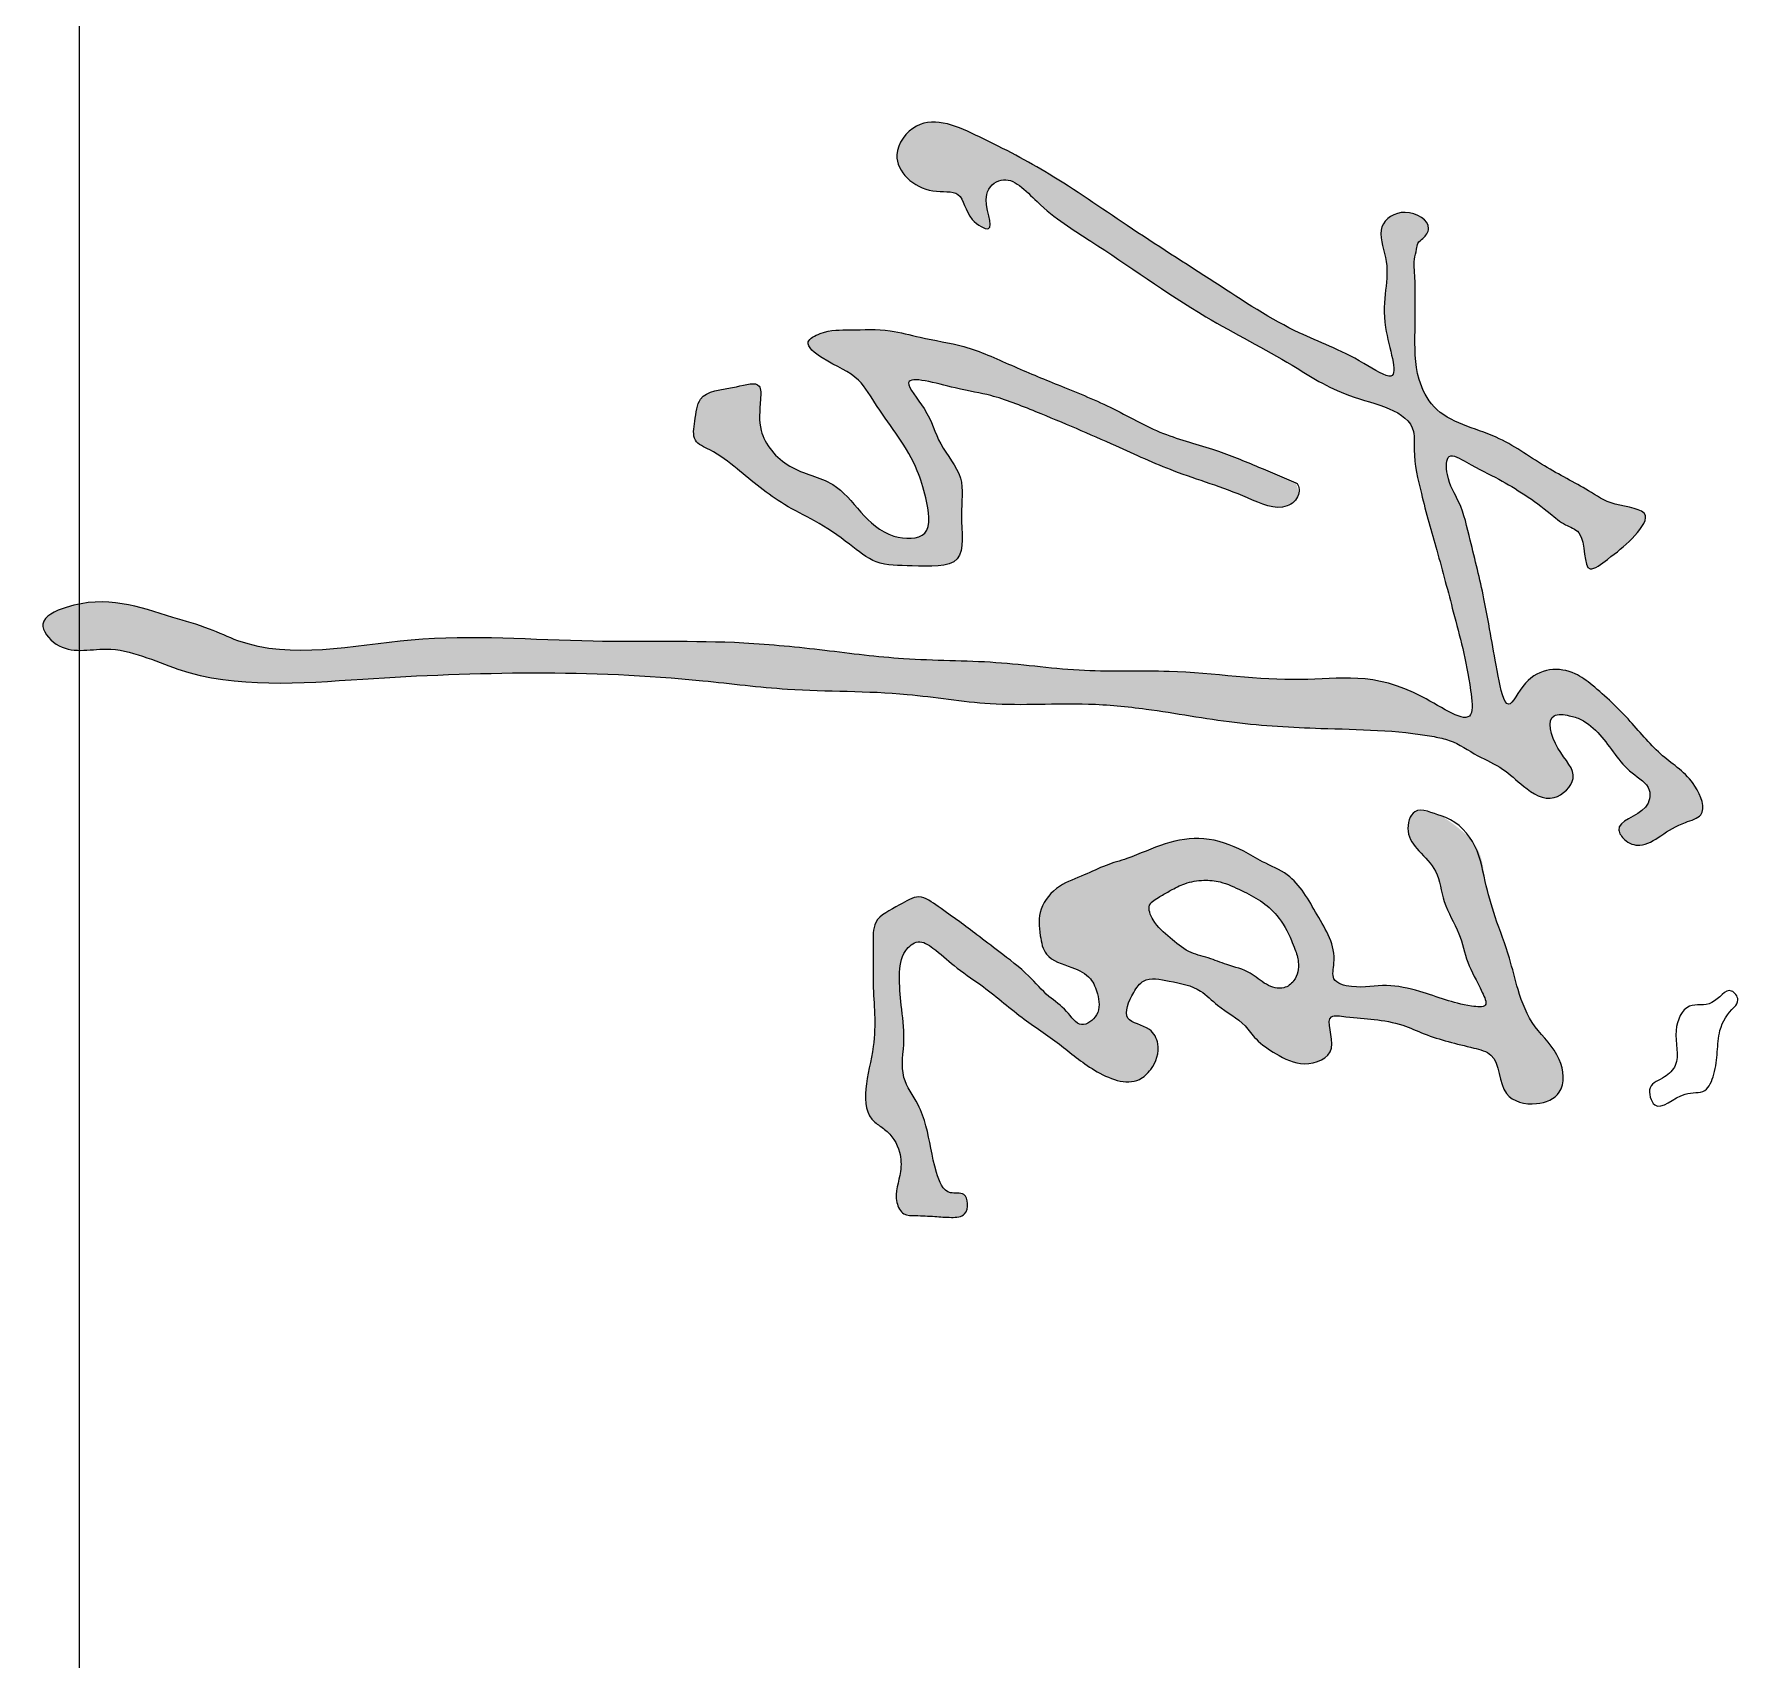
# Model space of a CAD drawing. Extents: x 174641 to 414490, y 73126 to 493158.
# Drawn here: x 188639 to 189382, y 75033 to 75742 of the extents above; entities that cross this region are included whole.
import ezdxf

# ---------------------------------------------------------------- set-up
doc = ezdxf.new("R2010")
doc.units = 0
doc.header["$LTSCALE"] = 1000
doc.header["$MEASUREMENT"] = 0
doc.layers.add('文字和字符', color=7, linetype='Continuous')

msp = doc.modelspace()

# ---------------------------------------------------------------- hatches: boundary and pattern name
at = {"layer": '文字和字符'}
h = msp.add_hatch(color=6, dxfattribs=at)
edge = h.paths.add_edge_path()
edge.add_spline(control_points=[(189241.23, 75634.19), (189241.23, 75633.95), (189241.35, 75609.45), (189240.89, 75594.09), (189251.33, 75572.74), (189276.28, 75568.7), (189296.46, 75553.41), (189314.93, 75544.38), (189327.23, 75535.74), (189346.82, 75534.67), (189334.67, 75519.72), (189327.78, 75514.83), (189313.37, 75503.53), (189317.02, 75524.56), (189306.08, 75527.61), (189295.73, 75536.94), (189280.38, 75546.77), (189267.31, 75552.94), (189254.54, 75560.51), (189254.98, 75546.6), (189261.65, 75537.18), (189265.98, 75517.86), (189270.96, 75498.81), (189274.57, 75477.86), (189276.88, 75465.24), (189281.16, 75443.39), (189290.71, 75465.31), (189307.94, 75466.08), (189322.33, 75455.06), (189334.9, 75443.06), (189348.42, 75426.17), (189362.87, 75418.08), (189369.43, 75400.9), (189357.1, 75397.65), (189349.32, 75392.81), (189340.46, 75386.65), (189332.91, 75389.29), (189327.02, 75398.42), (189342.45, 75400.88), (189345.04, 75413.87), (189331.57, 75421.3), (189325.22, 75433.84), (189315.27, 75442.58), (189308.39, 75444.79), (189297.62, 75446.07), (189302.64, 75428.25), (189314.42, 75418.63), (189301.17, 75405.05), (189288.6, 75413.13), (189279.87, 75421.92), (189267.86, 75426.94), (189258.71, 75433.5), (189235.49, 75438.43), (189204.03, 75438.48), (189161.92, 75440.84), (189128.47, 75447.31), (189092.83, 75450.72), (189057.82, 75448.01), (189014.39, 75455.8), (188972.29, 75454.69), (188893.49, 75464.95), (188805.42, 75463.24), (188715.88, 75455.3), (188674.12, 75477.09), (188651.12, 75470.21), (188638.5, 75486.04), (188666.57, 75498.93), (188689.26, 75489.91), (188714.16, 75483.21), (188746.21, 75467.58), (188805.23, 75482.06), (188877.73, 75475.61), (188938.24, 75477.8), (188983.32, 75473.21), (189019.85, 75468.33), (189057.86, 75468.74), (189096.39, 75462.98), (189140.52, 75465.2), (189191.89, 75456.98), (189229.68, 75465.34), (189267.74, 75437.46), (189264.33, 75466.35), (189258.67, 75486.72), (189252.23, 75511.99), (189247.11, 75528.96), (189243.48, 75543.57), (189240.33, 75556.41), (189241.98, 75577.52), (189211.02, 75582.19), (189184.22, 75600.33), (189144.34, 75620.26), (189107.82, 75647.13), (189079.37, 75664.16), (189063.66, 75682.42), (189050.28, 75671.44), (189060.13, 75653.21), (189044.7, 75661.51), (189044.34, 75674.61), (189026.17, 75671.33), (189009.56, 75686.8), (189026.37, 75708.78), (189054.62, 75695.69), (189083.24, 75680.77), (189116.98, 75657.06), (189152.67, 75634.52), (189187.87, 75611.18), (189211.4, 75603.58), (189236.88, 75586.71), (189223.44, 75621.36), (189232.25, 75637.78), (189223.45, 75658.26), (189236.51, 75667.15), (189249.73, 75659.56), (189245.32, 75653.01), (189242.23, 75651.02), (189241.91, 75647.37), (189240.2, 75642.85), (189241.23, 75634.3), (189241.23, 75634.19)], knot_values=[0, 0, 0, 0, 30.010681, 59.710914, 78.593199, 120.407305, 154.524141, 185.004149, 203.061643, 222.774317, 238.80713, 258.455944, 270.333782, 293.330836, 302.766156, 314.154011, 351.592667, 373.783884, 384.727657, 395.744414, 413.857163, 437.957453, 474.261753, 498.637383, 521.996218, 540.039757, 556.440551, 586.981856, 599.46137, 631.292047, 659.861277, 686.798362, 704.454635, 714.77327, 731.806988, 745.746399, 755.60273, 762.331918, 783.607358, 794.2488, 808.935268, 839.224822, 854.000646, 861.29652, 870.524529, 890.282084, 910.927322, 927.245681, 946.958313, 963.356978, 980.390735, 1000.003082, 1009.515457, 1078.314372, 1130.678307, 1184.843128, 1219.935368, 1279.461792, 1329.992924, 1402.614913, 1454.086505, 1659.988392, 1772.185683, 1817.246483, 1847.677046, 1862.240127, 1879.608782, 1944.488332, 1967.79145, 1986.349178, 2091.415626, 2201.453187, 2292.790848, 2342.000053, 2390.03078, 2446.006624, 2499.916829, 2551.206876, 2630.928051, 2705.368541, 2736.511304, 2751.139397, 2799.882761, 2838.437816, 2856.100871, 2874.060326, 2900.839764, 2911.90203, 2956.44123, 2995.684828, 3055.617738, 3138.927419, 3179.415616, 3204.798199, 3217.112426, 3237.828089, 3249.032304, 3266.585733, 3281.97368, 3312.759311, 3333.895438, 3372.534497, 3420.293911, 3476.863372, 3540.284988, 3599.822241, 3643.146119, 3661.15915, 3690.737213, 3733.200125, 3751.837118, 3768.448916, 3785.656639, 3792.541545, 3796.752385, 3800.355287, 3806.580356, 3819.839144, 3819.839144, 3819.839144, 3819.839144], degree=3, periodic=0)
h = msp.add_hatch(color=6, dxfattribs=at)
edge = h.paths.add_edge_path()
edge.add_spline(control_points=[(189189.19, 75546.13), (189189.01, 75546.21), (189169.42, 75554.56), (189154.14, 75560.95), (189130.06, 75566.9), (189108.89, 75579.55), (189086.22, 75588.49), (189065, 75597.31), (189045.5, 75606.34), (189027.14, 75608.79), (189011, 75613.55), (188995.82, 75612.7), (188984.45, 75613.07), (188973.26, 75607.29), (188986.41, 75597.34), (188998.19, 75593.72), (189006.75, 75578.42), (189016.13, 75566.32), (189024.07, 75552.72), (189027.93, 75539.46), (189031.44, 75521.35), (189003.17, 75521.65), (188993.8, 75547.15), (188967.38, 75550.82), (188954.07, 75566.97), (188955.4, 75579.28), (188956.03, 75591.23), (188941.88, 75586.61), (188928.44, 75586.43), (188927.08, 75573.7), (188925.39, 75564.04), (188936.12, 75559.64), (188948.16, 75550.13), (188962.46, 75537.81), (188980.4, 75529.3), (188993.26, 75520.59), (189006.21, 75509.65), (189022.29, 75510.35), (189046.33, 75508.29), (189042, 75531.8), (189045.36, 75548.89), (189032.6, 75563.01), (189029.77, 75576.65), (189013.21, 75595.27), (189041.31, 75586.79), (189057.12, 75584.66), (189081.55, 75574.9), (189107.46, 75563.9), (189137.99, 75549.69), (189162.79, 75542.73), (189181.67, 75533.22), (189192.04, 75539.22), (189189.25, 75546.11), (189189.19, 75546.13)], knot_values=[0, 0, 0, 0, 24.542793, 52.435959, 85.650583, 121.512598, 155.916917, 186.540407, 217.474406, 244.606868, 263.102829, 287.388558, 305.597528, 314.527085, 327.332873, 353.193682, 372.630675, 395.352625, 418.617204, 435.772151, 457.249665, 475.959444, 524.49024, 552.742939, 580.507685, 599.437854, 607.362997, 621.159879, 644.090151, 657.95728, 669.398503, 679.892715, 700.008206, 736.031643, 756.664286, 782.242284, 801.590045, 823.390719, 851.090423, 877.54929, 900.135028, 924.011869, 947.574779, 965.855715, 994.232281, 1016.328926, 1045.309406, 1098.032674, 1136.336698, 1183.774373, 1208.195694, 1217.866995, 1225.149506, 1225.149506, 1225.149506, 1225.149506], degree=3, periodic=0)
h = msp.add_hatch(color=6, dxfattribs=at)
edge = h.paths.add_edge_path()
edge.add_spline(control_points=[(189252.63, 75400.84), (189252.82, 75400.79), (189271.05, 75389.47), (189270.85, 75373.01), (189276.42, 75355.64), (189282.39, 75340.35), (189286.1, 75323.79), (189292.44, 75307.9), (189305.46, 75297.24), (189307.2, 75279.41), (189293.51, 75273.66), (189276.95, 75277.87), (189278.91, 75296.4), (189261.71, 75300.9), (189248.95, 75303.66), (189235.23, 75310.23), (189223.21, 75312.2), (189213.89, 75312.64), (189200.31, 75314.87), (189209.62, 75296.95), (189192.26, 75290.56), (189181.18, 75296.48), (189172.21, 75302.2), (189165.97, 75311.63), (189156.05, 75316.41), (189146.91, 75326.31), (189135.42, 75328.4), (189123.27, 75330.86), (189117.4, 75322.76), (189112.39, 75310.67), (189125.52, 75309.47), (189130.55, 75300.07), (189127.51, 75291.11), (189117.69, 75281.99), (189100.21, 75289.15), (189086.21, 75301.64), (189068.51, 75313.05), (189054.32, 75325.69), (189040.26, 75334.72), (189032.7, 75342.2), (189024.37, 75347.43), (189016.94, 75341.06), (189015.87, 75330.5), (189016.94, 75317.53), (189019.14, 75302.88), (189015.74, 75287.11), (189024.37, 75276.11), (189029.24, 75261.97), (189030.5, 75249.52), (189035.9, 75234.83), (189046.33, 75237.52), (189046.62, 75225.8), (189038.2, 75225.5), (189031.27, 75226.06), (189024.47, 75226.48), (189017.43, 75226.31), (189013.23, 75234.91), (189017.17, 75243.79), (189016.87, 75255.37), (189011.93, 75263.09), (188996.78, 75271.69), (189007.53, 75299.74), (189004.23, 75324.07), (189004.95, 75341.74), (189004.35, 75356.41), (189015.27, 75360.95), (189024.78, 75367.46), (189033.88, 75360.55), (189041.88, 75355.14), (189050.7, 75348.4), (189060.89, 75340.63), (189071.96, 75332.38), (189080.57, 75321.99), (189089.11, 75316.8), (189094.8, 75307.19), (189104.23, 75314.03), (189103.13, 75322.65), (189099.82, 75330.96), (189090.75, 75335.44), (189079.66, 75338.12), (189077.25, 75349.65), (189076.59, 75360.83), (189085.37, 75370.94), (189096.54, 75374.57), (189106.01, 75379.47), (189118.29, 75382.72), (189131.56, 75389.4), (189149.59, 75392.3), (189164.12, 75387.11), (189175.34, 75380.15), (189189.22, 75374.64), (189198.36, 75357.23), (189207.82, 75342.64), (189204.14, 75328.31), (189216.68, 75325.07), (189228.42, 75327.89), (189242.42, 75324.7), (189254.8, 75320.35), (189262.87, 75318.08), (189273.73, 75316.81), (189268.91, 75327.83), (189263.8, 75335.74), (189260.93, 75350.63), (189252.98, 75362.35), (189251.93, 75376.73), (189243.01, 75385.01), (189237.03, 75392.99), (189239.05, 75406.71), (189252.51, 75400.88), (189252.63, 75400.84)], knot_values=[0, 0, 0, 0, 24.512001, 49.882294, 72.277412, 98.738469, 118.409447, 143.109669, 167.776883, 187.618262, 203.042037, 222.126752, 247.275306, 258.48372, 289.86628, 303.795246, 321.379231, 338.707377, 347.328395, 366.307106, 385.237264, 403.506228, 418.562709, 428.786369, 449.648574, 463.118664, 483.023077, 498.54091, 507.708607, 523.614939, 538.272825, 548.331434, 564.446663, 573.613544, 601.356343, 627.727416, 655.753502, 687.468657, 707.386499, 724.030195, 733.822997, 742.988374, 758.369859, 776.521682, 797.368312, 820.285411, 838.875384, 852.53501, 881.495768, 896.424896, 904.484831, 916.221913, 924.49056, 934.624145, 946.353648, 953.359124, 961.492881, 980.267656, 992.004738, 1008.557493, 1015.80342, 1061.650078, 1099.490071, 1123.473109, 1136.892554, 1154.792681, 1167.453766, 1180.555905, 1196.223819, 1209.542153, 1226.270416, 1249.735518, 1266.970627, 1281.05191, 1293.130439, 1303.91699, 1316.71909, 1326.731209, 1339.888064, 1357.279911, 1369.076666, 1385.0742, 1402.881823, 1419.32573, 1433.82478, 1447.087554, 1471.921893, 1495.500471, 1520.791964, 1533.894554, 1550.83807, 1581.024251, 1611.984954, 1621.45011, 1633.096343, 1654.387173, 1674.742462, 1691.115782, 1707.380906, 1715.678547, 1723.570803, 1743.940975, 1761.902668, 1783.344225, 1802.439161, 1818.418402, 1831.919163, 1844.453477, 1860.498716, 1860.498716, 1860.498716, 1860.498716], degree=3, periodic=0)
edge = h.paths.add_edge_path(flags=16)
edge.add_spline(control_points=[(189187.28, 75346.45), (189187.23, 75346.58), (189181.51, 75358.26), (189174.17, 75363.75), (189165.31, 75368.41), (189157.25, 75372.18), (189148.61, 75373.07), (189141.1, 75371.72), (189134.84, 75368.55), (189129.93, 75365.52), (189123.79, 75362.25), (189127.34, 75353.34), (189134.15, 75347.95), (189141.79, 75341.01), (189151.02, 75339.12), (189159.7, 75335.48), (189169.13, 75333.29), (189175.66, 75326.97), (189183.39, 75324.58), (189189.71, 75329.16), (189190.8, 75336.67), (189189.41, 75341.35), (189187.3, 75346.41), (189187.28, 75346.45)], knot_values=[0, 0, 0, 0, 17.49913, 30.768414, 43.809406, 57.820521, 67.761158, 79.395962, 89.172864, 96.402516, 104.532234, 113.624822, 128.719094, 142.570854, 155.091253, 167.081152, 182.063386, 194.044375, 204.792336, 212.007375, 223.839632, 231.821798, 237.531752, 237.531752, 237.531752, 237.531752], degree=3, periodic=0)

# ---------------------------------------------------------------- linework, layer by layer
msp.add_line((188658.17, 82272.66), (188658.17, 74272.66))
at = {"layer": '文字和字符', "color": 6}
for points, start_tangent, end_tangent in [([(189241.23, 75634.19), (189241.23, 75612.57), (189243.03, 75591.24), (189249.55, 75579.29), (189276.61, 75566.05), (189297.76, 75553.51), (189316.88, 75542.69), (189328.52, 75536.87), (189341.82, 75531.88), (189336, 75521.9), (189325.19, 75512.75), (189317.71, 75508.59), (189312.72, 75524.39), (189306.88, 75527.86), (189300.25, 75532.71), (189277.81, 75547.68), (189263.68, 75555.17), (189256.2, 75557.67), (189255.38, 75549.77), (189260.35, 75537.7), (189265.34, 75521.07), (189271.32, 75495.59), (189274.51, 75478.32), (189277.58, 75461.77), (189281.97, 75449.53), (189289.45, 75458.68), (189311.06, 75462.84), (189318.54, 75457.85), (189335.17, 75442.04), (189349.3, 75427.07), (189363.43, 75413.76), (189365.93, 75401.28), (189359.27, 75397.96), (189348.47, 75392.13), (189339.32, 75387.98), (189332.67, 75390.47), (189330.18, 75394.63), (189341.82, 75404.61), (189343.48, 75412.1), (189336, 75419.58), (189321.87, 75436.22), (189313.56, 75442.88), (189308.57, 75444.54), (189301.92, 75444.54), (189303.58, 75430.4), (189310.23, 75417.09), (189301.92, 75408.77), (189288.62, 75413.76), (189279.47, 75421.25), (189268.67, 75427.07), (189256.2, 75433.73), (189249.55, 75435.39), (189200.1, 75439), (189162.46, 75441.65), (189123.85, 75447.43), (189098.66, 75449.62), (189055.76, 75449.82), (189019.57, 75453.84), (188967.29, 75456.14), (188930.37, 75459.78), (188781.99, 75460.51), (188701.25, 75464.87), (188669.98, 75473.61), (188648.16, 75475.79), (188642.34, 75484.53), (188652.52, 75491.8), (188699.07, 75487.44), (188715.07, 75482.34), (188727.44, 75477.25), (188803.15, 75477.49), (188882.45, 75477.01), (188948.27, 75476.21), (188983.58, 75472.99), (189018.01, 75469.35), (189058.31, 75467.66), (189097.01, 75464.21), (189133.97, 75463.81), (189191.31, 75460.28), (189244.42, 75452.75), (189265.49, 75445.02), (189265.49, 75455.56), (189257.94, 75489.87), (189250.74, 75516.7), (189247.23, 75528.94), (189244.01, 75541.47), (189240.89, 75560.52), (189240.55, 75568.48), (189212.6, 75584.27), (189187.58, 75597.45), (189149.94, 75618.64), (189099.76, 75651.59), (189076.24, 75668.85), (189060.55, 75678.27), (189054.28, 75671.99), (189055.06, 75657.08), (189048.01, 75661.01), (189041.73, 75671.99), (189030.76, 75673.56), (189015.07, 75689.25), (189023.7, 75701.81), (189051.14, 75697.1), (189081.5, 75680.88), (189115.54, 75658.45), (189153.86, 75633.54), (189190.72, 75611.57), (189218.95, 75598.24), (189230.71, 75592.74), (189228.36, 75613.93), (189228.36, 75644.53), (189226.79, 75657.87), (189236.98, 75664.15), (189247.17, 75657.08), (189244.67, 75652.8), (189242.53, 75650.65), (189241.9, 75648.13), (189240.97, 75643.74), (189241.23, 75634.19)], (0, -1), (0, -1)), ([(189189.19, 75546.13), (189172.92, 75553.05), (189154.2, 75560.38), (189131.41, 75567.71), (189108.22, 75579.11), (189085.43, 75588.88), (189065.09, 75597.43), (189044.34, 75605.58), (189025.21, 75609.65), (189012.19, 75612.5), (188994.69, 75612.91), (188981.67, 75611.28), (188976.38, 75607.61), (188982.49, 75600.69), (188998.36, 75590.92), (189006.49, 75579.52), (189015.85, 75566.08), (189023.99, 75551.42), (189027.65, 75539.62), (189027.25, 75524.14), (189013.82, 75522.92), (188987.07, 75545.45), (188968.33, 75553.41), (188955.83, 75569.03), (188955.55, 75582.67), (188954.98, 75588.36), (188945.04, 75588.07), (188929.42, 75582.67), (188926.87, 75573.01), (188927.15, 75564.77), (188933.4, 75560.51), (188945.33, 75552.27), (188966.05, 75536.64), (188979.12, 75529.54), (188994.45, 75519.31), (189006.09, 75511.64), (189021.71, 75509.93), (189041.44, 75512.98), (189043.25, 75531.96), (189042.79, 75548.23), (189034.21, 75563.15), (189026.99, 75578.51), (189020.21, 75589.81), (189040.54, 75587.55), (189056.1, 75584.2), (189075.76, 75577.16), (189110.71, 75562.24), (189136.05, 75551.3), (189168.17, 75539.6), (189185.42, 75536.08), (189190.34, 75541.01), (189189.19, 75546.13)], (-0.919041, 0.394162), (-0.919041, 0.394162)), ([(189252.63, 75400.84), (189266.3, 75389.65), (189271.89, 75372.24), (189276.24, 75356.7), (189282.45, 75338.67), (189286.18, 75325), (189293.63, 75308.83), (189304.2, 75294.53), (189304.2, 75280.24), (189294.26, 75275.26), (189281.21, 75279.61), (189274.37, 75296.4), (189266.92, 75299.51), (189245.17, 75305.72), (189235.86, 75309.45), (189223.43, 75311.94), (189211, 75313.18), (189204.79, 75313.18), (189204.79, 75299.51), (189192.99, 75292.67), (189180.56, 75297.02), (189171.85, 75303.49), (189167.11, 75309.13), (189155.09, 75318.16), (189147.64, 75324.37), (189133.97, 75328.73), (189122.78, 75328.73), (189118.44, 75323.75), (189115.95, 75312.56), (189125.27, 75307.59), (189129, 75301.37), (189125.89, 75290.18), (189120.92, 75285.83), (189101.34, 75289.86), (189086.04, 75301.14), (189069.63, 75312.91), (189051.68, 75327.05), (189040.05, 75335.47), (189030.84, 75343.15), (189024.31, 75345.84), (189018.94, 75342), (189016.25, 75331.25), (189017.02, 75318.19), (189018.17, 75303.21), (189018.17, 75286.69), (189024.31, 75274.79), (189027.77, 75265.57), (189032.37, 75245.21), (189038.52, 75236.38), (189044.27, 75235.61), (189044.66, 75227.16), (189038.9, 75225.63), (189031.61, 75226.01), (189023.16, 75226.39), (189018.17, 75227.16), (189015.1, 75232.16), (189016.64, 75245.6), (189016.25, 75254.05), (189009.73, 75264.03), (189005.51, 75267.11), (189004.74, 75300.14), (189004.74, 75327.41), (189004.74, 75344.69), (189005.89, 75354.29), (189016.25, 75361.97), (189024.7, 75365.43), (189033.14, 75361.2), (189042.35, 75354.67), (189050.03, 75348.91), (189059.63, 75341.62), (189072.68, 75330.86), (189081.44, 75322.06), (189089.18, 75315.5), (189095.71, 75309.74), (189102.23, 75313.96), (189102.61, 75323.18), (189099.54, 75329.71), (189091.48, 75334.7), (189080.35, 75340.46), (189077.67, 75348.53), (189078.05, 75360.05), (189086.11, 75370.04), (189096.86, 75375.03), (189106.42, 75379.23), (189115.5, 75382.22), (189132.2, 75388.65), (189149.06, 75390.83), (189166.45, 75385.39), (189174.72, 75380.83), (189185.48, 75375.05), (189198.52, 75357.65), (189205.85, 75336.57), (189205.85, 75329.75), (189213.52, 75326.34), (189228.85, 75326.77), (189243.29, 75324.18), (189254.52, 75320.56), (189265.92, 75317.81), (189271.88, 75318.24), (189270.61, 75323.78), (189264.22, 75337), (189260.38, 75349.36), (189253.99, 75363.43), (189250.16, 75376.65), (189242.91, 75385.6), (189238.23, 75394.12), (189241.21, 75402.65), (189252.63, 75400.84)], (0.95874, -0.284283), (0.95874, -0.284283)), ([(189187.28, 75346.45), (189180.91, 75357.33), (189173.78, 75363.71), (189165.53, 75368.21), (189156.16, 75371.96), (189149.04, 75372.72), (189140.79, 75371.21), (189134.41, 75368.21), (189129.91, 75365.59), (189125.41, 75361.83), (189126.91, 75355.46), (189134.41, 75347.58), (189142.44, 75341.65), (189151.01, 75338.82), (189159.16, 75335.94), (189169.28, 75332.19), (189176.41, 75327.31), (189184, 75325.8), (189188.26, 75328.79), (189190.28, 75337.07), (189188.82, 75342.63), (189187.28, 75346.45)], (-0.370772, 0.928724), (-0.370772, 0.928724)), ([(189380.59, 75317.36), (189374.34, 75307.19), (189373.17, 75297.81), (189371.61, 75288.04), (189367.7, 75281.01), (189359.11, 75279.44), (189345.83, 75274.75), (189343.87, 75282.18), (189350.12, 75286.87), (189354.81, 75291.95), (189355.2, 75307.19), (189361.06, 75317.75), (189370.82, 75319.31), (189379.42, 75324.39), (189382.15, 75320.48), (189380.59, 75317.36)], (-0.736199, -0.676765), (-0.736199, -0.676765))]:
    msp.add_spline(points, degree=3, dxfattribs=dict(at, start_tangent=start_tangent, end_tangent=end_tangent))

doc.saveas('drawing.dxf')
